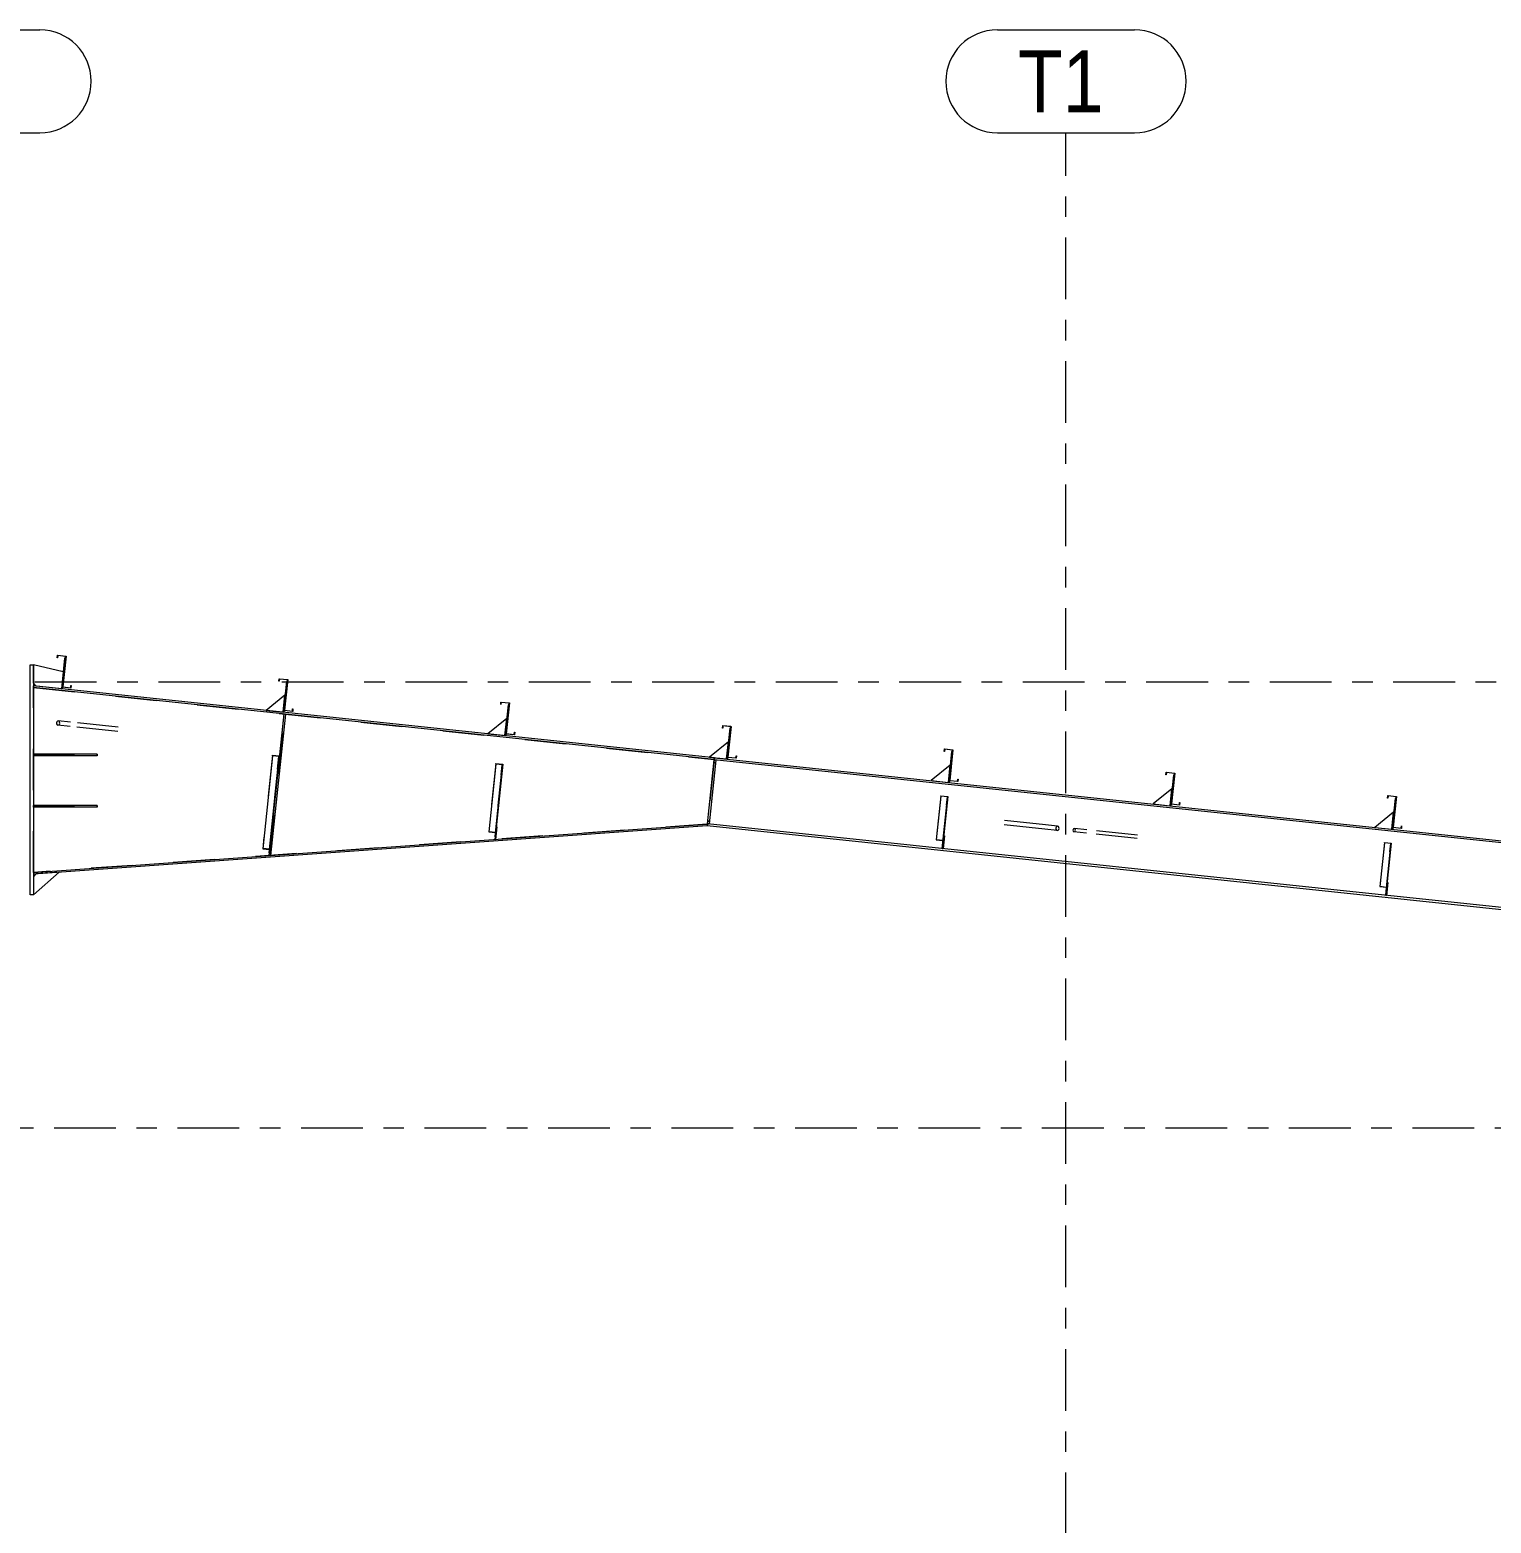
# Model space of a CAD drawing. Header units: millimetres. Extents: x -79 to 743, y -408 to 166.
# Drawn here: x 336.6 to 407.6, y -121.1 to -48.6 of the extents above; entities that cross this region are included whole.
import ezdxf

# ---------------------------------------------------------------- set-up
doc = ezdxf.new("R2010")
doc.units = ezdxf.units.MM
for name, pattern in [('XKITLINE00', [0]), ('XKITLINE02', [4, 2, -2]), ('XKITLINE03', [6, 3, -1, 1, -1])]:
    doc.linetypes.add(name, pattern=pattern)
doc.layers.add('Part', color=2, linetype='Continuous', lineweight=0)
doc.layers.add('S-grid', color=1, linetype='Continuous', lineweight=0)
doc.styles.add('ARIAL', font='ARIAL.TTF')

# ---------------------------------------------------------------- blocks, each defined once
blk = doc.blocks.new('*A325')
at = {"layer": 'Part'}
blk.add_hatch(color=3, dxfattribs=at).paths.add_polyline_path([(370.889, -83.948), (370.901, -83.839), (370.916, -83.84), (370.903, -83.965), (370.488, -83.921), (370.646, -82.427), (370.261, -82.387), (370.25, -82.496), (370.235, -82.495), (370.248, -82.37), (370.662, -82.414), (370.505, -83.908)], flags=17)
blk = doc.blocks.new('*A326')
at = {"layer": 'Part'}
blk.add_hatch(color=3, dxfattribs=at).paths.add_polyline_path([(360.116, -82.812), (360.127, -82.702), (360.142, -82.704), (360.129, -82.828), (359.715, -82.785), (359.872, -81.291), (359.488, -81.251), (359.476, -81.36), (359.461, -81.358), (359.474, -81.234), (359.889, -81.278), (359.731, -82.771)], flags=17)
blk = doc.blocks.new('*A327')
at = {"layer": 'Part'}
blk.add_hatch(color=3, dxfattribs=at).paths.add_polyline_path([(349.342, -81.675), (349.354, -81.566), (349.369, -81.568), (349.356, -81.692), (348.941, -81.648), (349.099, -80.155), (348.714, -80.114), (348.703, -80.224), (348.688, -80.222), (348.701, -80.098), (349.115, -80.141), (348.958, -81.635)], flags=17)
blk = doc.blocks.new('*A328')
at = {"layer": 'Part'}
blk.add_hatch(color=3, dxfattribs=at).paths.add_polyline_path([(338.569, -80.539), (338.58, -80.43), (338.595, -80.431), (338.582, -80.555), (338.168, -80.512), (338.325, -79.018), (337.941, -78.978), (337.929, -79.087), (337.914, -79.086), (337.927, -78.961), (338.342, -79.005), (338.184, -80.498)], flags=17)
blk = doc.blocks.new('*A420')
at = {"layer": 'Part'}
blk.add_hatch(color=3, dxfattribs=at).paths.add_polyline_path([(403.21, -87.357), (403.222, -87.248), (403.236, -87.249), (403.223, -87.374), (402.809, -87.33), (402.967, -85.837), (402.582, -85.796), (402.57, -85.905), (402.556, -85.904), (402.569, -85.78), (402.983, -85.823), (402.825, -87.317)], flags=17)
blk = doc.blocks.new('*A421')
at = {"layer": 'Part'}
blk.add_hatch(color=3, dxfattribs=at).paths.add_polyline_path([(392.436, -86.221), (392.448, -86.111), (392.463, -86.113), (392.45, -86.237), (392.035, -86.194), (392.193, -84.7), (391.808, -84.66), (391.797, -84.769), (391.782, -84.767), (391.795, -84.643), (392.209, -84.687), (392.052, -86.18)], flags=17)
blk = doc.blocks.new('*A422')
at = {"layer": 'Part'}
blk.add_hatch(color=3, dxfattribs=at).paths.add_polyline_path([(381.663, -85.084), (381.674, -84.975), (381.689, -84.977), (381.676, -85.101), (381.262, -85.057), (381.419, -83.564), (381.035, -83.523), (381.023, -83.633), (381.008, -83.631), (381.021, -83.507), (381.436, -83.55), (381.278, -85.044)], flags=17)
blk = doc.blocks.new('*A424')
at = {"layer": 'Part'}
blk.add_hatch(color=3, dxfattribs=at).paths.add_polyline_path([(348.374, -83.847), (348.377, -83.815), (348.709, -83.85), (348.641, -84.495), (348.624, -84.493), (348.689, -83.88)], flags=17)
blk = doc.blocks.new('*A425')
at = {"layer": 'Part'}
blk.add_hatch(color=3, dxfattribs=at).paths.add_polyline_path([(359.226, -84.244), (359.228, -84.218), (359.56, -84.253), (359.505, -84.774), (359.488, -84.773), (359.54, -84.278)], flags=17)
blk = doc.blocks.new('*A426')
at = {"layer": 'Part'}
blk.add_hatch(color=3, dxfattribs=at).paths.add_polyline_path([(380.848, -85.805), (380.85, -85.784), (381.181, -85.819), (381.137, -86.239), (381.121, -86.237), (381.163, -85.839)], flags=17)
blk = doc.blocks.new('*A427')
at = {"layer": 'Part'}
blk.add_hatch(color=3, dxfattribs=at).paths.add_polyline_path([(402.395, -88.078), (402.397, -88.057), (402.729, -88.092), (402.684, -88.512), (402.668, -88.51), (402.71, -88.111)], flags=17)
blk = doc.blocks.new('*A444')
at = {"layer": 'Part'}
blk.add_hatch(color=3, dxfattribs=at).paths.add_polyline_path([(403.21, -87.357), (403.222, -87.248), (403.236, -87.249), (403.223, -87.374), (402.809, -87.33), (402.967, -85.837), (402.582, -85.796), (402.57, -85.905), (402.556, -85.904), (402.569, -85.78), (402.983, -85.823), (402.825, -87.317)], flags=17)
blk = doc.blocks.new('*A445')
at = {"layer": 'Part'}
blk.add_hatch(color=3, dxfattribs=at).paths.add_polyline_path([(392.436, -86.221), (392.448, -86.111), (392.463, -86.113), (392.45, -86.237), (392.035, -86.194), (392.193, -84.7), (391.808, -84.66), (391.797, -84.769), (391.782, -84.767), (391.795, -84.643), (392.209, -84.687), (392.052, -86.18)], flags=17)
blk = doc.blocks.new('*A446')
at = {"layer": 'Part'}
blk.add_hatch(color=3, dxfattribs=at).paths.add_polyline_path([(381.663, -85.084), (381.674, -84.975), (381.689, -84.977), (381.676, -85.101), (381.262, -85.057), (381.419, -83.564), (381.035, -83.523), (381.023, -83.633), (381.008, -83.631), (381.021, -83.507), (381.436, -83.55), (381.278, -85.044)], flags=17)
blk = doc.blocks.new('*A447')
at = {"layer": 'Part'}
blk.add_hatch(color=3, dxfattribs=at).paths.add_polyline_path([(370.889, -83.948), (370.901, -83.839), (370.916, -83.84), (370.903, -83.965), (370.488, -83.921), (370.646, -82.427), (370.261, -82.387), (370.25, -82.496), (370.235, -82.495), (370.248, -82.37), (370.662, -82.414), (370.505, -83.908)], flags=17)
blk = doc.blocks.new('*A448')
at = {"layer": 'Part'}
blk.add_hatch(color=3, dxfattribs=at).paths.add_polyline_path([(360.116, -82.812), (360.127, -82.702), (360.142, -82.704), (360.129, -82.828), (359.715, -82.785), (359.872, -81.291), (359.488, -81.251), (359.476, -81.36), (359.461, -81.358), (359.474, -81.234), (359.889, -81.278), (359.731, -82.771)], flags=17)
blk = doc.blocks.new('*A449')
at = {"layer": 'Part'}
blk.add_hatch(color=3, dxfattribs=at).paths.add_polyline_path([(349.342, -81.675), (349.354, -81.566), (349.369, -81.568), (349.356, -81.692), (348.941, -81.648), (349.099, -80.155), (348.714, -80.114), (348.703, -80.224), (348.688, -80.222), (348.701, -80.098), (349.115, -80.141), (348.958, -81.635)], flags=17)
blk = doc.blocks.new('*A450')
at = {"layer": 'Part'}
blk.add_hatch(color=3, dxfattribs=at).paths.add_polyline_path([(338.569, -80.539), (338.58, -80.43), (338.595, -80.431), (338.582, -80.555), (338.168, -80.512), (338.325, -79.018), (337.941, -78.978), (337.929, -79.087), (337.914, -79.086), (337.927, -78.961), (338.342, -79.005), (338.184, -80.498)], flags=17)
blk = doc.blocks.new('*A1521')
at = {"layer": 'S-grid', "color": 1, "linetype": 'XKITLINE03', "lineweight": 0}
blk.add_line((246.829, -80.245), (422.859, -80.245), dxfattribs=at)
blk = doc.blocks.new('*A1522')
at = {"layer": 'S-grid', "color": 1, "linetype": 'XKITLINE03', "lineweight": 0}
blk.add_line((-22.239, -101.912), (557.525, -101.912), dxfattribs=at)
blk = doc.blocks.new('*A1524')
at = {"layer": 'Part', "color": 2, "linetype": 'XKITLINE00', "lineweight": 0}
for p, q in [((370.235, -82.495), (370.248, -82.37)), ((370.25, -82.496), (370.235, -82.495)), ((370.248, -82.37), (370.662, -82.414)), ((370.261, -82.387), (370.25, -82.496)), ((370.646, -82.427), (370.261, -82.387)), ((370.488, -83.921), (370.646, -82.427)), ((370.662, -82.414), (370.505, -83.908)), ((370.903, -83.965), (370.488, -83.921)), ((370.505, -83.908), (370.889, -83.948)), ((370.889, -83.948), (370.901, -83.839)), ((370.901, -83.839), (370.916, -83.84)), ((370.916, -83.84), (370.903, -83.965))]:
    blk.add_line(p, q, dxfattribs=at)
blk = doc.blocks.new('*A1525')
at = {"layer": 'Part', "color": 2, "linetype": 'XKITLINE00', "lineweight": 0}
for p, q in [((359.461, -81.358), (359.474, -81.234)), ((359.474, -81.234), (359.889, -81.278)), ((359.476, -81.36), (359.461, -81.358)), ((359.488, -81.251), (359.476, -81.36)), ((359.872, -81.291), (359.488, -81.251)), ((359.715, -82.785), (359.872, -81.291)), ((359.889, -81.278), (359.731, -82.771)), ((360.129, -82.828), (359.715, -82.785)), ((359.731, -82.771), (360.116, -82.812)), ((360.116, -82.812), (360.127, -82.702)), ((360.127, -82.702), (360.142, -82.704)), ((360.142, -82.704), (360.129, -82.828))]:
    blk.add_line(p, q, dxfattribs=at)
blk = doc.blocks.new('*A1526')
at = {"layer": 'Part', "color": 2, "linetype": 'XKITLINE00', "lineweight": 0}
for p, q in [((348.688, -80.222), (348.701, -80.098)), ((348.703, -80.224), (348.688, -80.222)), ((348.701, -80.098), (349.115, -80.141)), ((348.714, -80.114), (348.703, -80.224)), ((349.099, -80.155), (348.714, -80.114)), ((348.941, -81.648), (349.099, -80.155)), ((349.115, -80.141), (348.958, -81.635)), ((349.356, -81.692), (348.941, -81.648)), ((348.958, -81.635), (349.342, -81.675)), ((349.342, -81.675), (349.354, -81.566)), ((349.354, -81.566), (349.369, -81.568)), ((349.369, -81.568), (349.356, -81.692))]:
    blk.add_line(p, q, dxfattribs=at)
blk = doc.blocks.new('*A1527')
at = {"layer": 'Part', "color": 2, "linetype": 'XKITLINE00', "lineweight": 0}
for p, q in [((337.914, -79.086), (337.927, -78.961)), ((337.927, -78.961), (338.342, -79.005)), ((337.941, -78.978), (337.929, -79.087)), ((338.325, -79.018), (337.941, -78.978)), ((338.168, -80.512), (338.325, -79.018)), ((338.342, -79.005), (338.184, -80.498)), ((337.929, -79.087), (337.914, -79.086)), ((338.582, -80.555), (338.168, -80.512)), ((338.184, -80.498), (338.569, -80.539)), ((338.569, -80.539), (338.58, -80.43)), ((338.58, -80.43), (338.595, -80.431)), ((338.595, -80.431), (338.582, -80.555))]:
    blk.add_line(p, q, dxfattribs=at)
blk = doc.blocks.new('*A1811')
at = {"layer": 'S-grid', "color": 1, "linetype": 'XKITLINE03', "lineweight": 0}
blk.add_line((386.927, -193.667), (386.927, -53.578), dxfattribs=at)
at = {"layer": 'S-grid', "color": 3, "style": 'ARIAL', "width": 0.85}
blk.add_text('T1', height=3, dxfattribs=at).set_placement((384.593, -52.578))
blk = doc.blocks.new('*A1814')
at = {"layer": 'Part', "color": 7, "linetype": 'XKITLINE02', "lineweight": 0}
for p, q in [((369.832, -84.044), (369.505, -87.144)), ((369.835, -84.02), (369.843, -83.937)), ((442.477, -91.598), (442.127, -94.913)), ((434.771, -94.137), (434.44, -94.102)), ((434.783, -94.029), (434.451, -93.994))]:
    blk.add_line(p, q, dxfattribs=at)
at = {"layer": 'Part', "color": 2, "linetype": 'XKITLINE00', "lineweight": 0}
for p, q in [((369.835, -84.02), (369.832, -84.044)), ((442.466, -91.706), (369.832, -84.044)), ((369.843, -83.937), (442.477, -91.598)), ((369.505, -87.144), (369.494, -87.252)), ((434.44, -94.102), (369.494, -87.252)), ((434.451, -93.994), (369.505, -87.144)), ((442.127, -94.913), (434.771, -94.137)), ((442.139, -94.805), (434.783, -94.029))]:
    blk.add_line(p, q, dxfattribs=at)
blk = doc.blocks.new('*A1843')
at = {"layer": 'Part', "color": 7, "linetype": 'XKITLINE02', "lineweight": 0}
for p, q in [((385.929, -87.204), (383.602, -86.959)), ((385.907, -87.412), (383.58, -87.166))]:
    blk.add_line(p, q, dxfattribs=at)
at = {"layer": 'Part', "color": 2, "linetype": 'XKITLINE00', "lineweight": 0}
for p, q in [((386.498, -87.474), (385.907, -87.412)), ((386.52, -87.267), (385.929, -87.204)), ((386.444, -87.311), (386.428, -87.362)), ((386.428, -87.362), (386.434, -87.415)), ((386.434, -87.415), (386.459, -87.456)), ((386.478, -87.276), (386.444, -87.311)), ((386.459, -87.456), (386.498, -87.474)), ((386.52, -87.267), (386.478, -87.276)), ((386.498, -87.474), (386.54, -87.464)), ((386.559, -87.285), (386.52, -87.267)), ((386.54, -87.464), (386.574, -87.43)), ((386.585, -87.326), (386.559, -87.285)), ((386.574, -87.43), (386.59, -87.379)), ((386.59, -87.379), (386.585, -87.326))]:
    blk.add_line(p, q, dxfattribs=at)
blk = doc.blocks.new('*A1844')
at = {"layer": 'Part', "color": 2, "linetype": 'XKITLINE00', "lineweight": 0}
for p, q in [((387.286, -87.393), (387.261, -87.45)), ((387.261, -87.45), (387.273, -87.51)), ((387.273, -87.51), (387.316, -87.539)), ((387.333, -87.374), (387.286, -87.393)), ((387.316, -87.539), (387.363, -87.52)), ((387.927, -87.604), (387.316, -87.539)), ((387.944, -87.438), (387.333, -87.374)), ((387.375, -87.403), (387.333, -87.374)), ((387.363, -87.52), (387.388, -87.463)), ((387.388, -87.463), (387.375, -87.403))]:
    blk.add_line(p, q, dxfattribs=at)
at = {"layer": 'Part', "color": 7, "linetype": 'XKITLINE02', "lineweight": 0}
for p, q in [((390.386, -87.863), (387.927, -87.604)), ((390.403, -87.697), (387.944, -87.438))]:
    blk.add_line(p, q, dxfattribs=at)
blk = doc.blocks.new('*A1845')
at = {"layer": 'Part', "color": 2, "linetype": 'XKITLINE00', "lineweight": 0}
for p, q in [((337.89, -82.19), (337.874, -82.241)), ((337.874, -82.241), (337.88, -82.293)), ((337.88, -82.293), (337.905, -82.335)), ((337.924, -82.155), (337.89, -82.19)), ((337.905, -82.335), (337.944, -82.353)), ((337.966, -82.146), (337.924, -82.155)), ((337.944, -82.353), (337.986, -82.343)), ((338.536, -82.415), (337.944, -82.353)), ((338.558, -82.208), (337.966, -82.146)), ((338.005, -82.164), (337.966, -82.146)), ((337.986, -82.343), (338.02, -82.308)), ((338.031, -82.205), (338.005, -82.164)), ((338.02, -82.308), (338.036, -82.258)), ((338.036, -82.258), (338.031, -82.205))]:
    blk.add_line(p, q, dxfattribs=at)
at = {"layer": 'Part', "color": 7, "linetype": 'XKITLINE02', "lineweight": 0}
for p, q in [((340.863, -82.66), (338.536, -82.415)), ((340.884, -82.453), (338.558, -82.208))]:
    blk.add_line(p, q, dxfattribs=at)
blk = doc.blocks.new('*A1854')
at = {"layer": 'Part', "color": 2, "linetype": 'XKITLINE00', "lineweight": 0}
for p, q in [((402.556, -85.904), (402.569, -85.78)), ((402.57, -85.905), (402.556, -85.904)), ((402.569, -85.78), (402.983, -85.823)), ((402.582, -85.796), (402.57, -85.905)), ((402.967, -85.837), (402.582, -85.796)), ((402.809, -87.33), (402.967, -85.837)), ((402.983, -85.823), (402.825, -87.317)), ((403.223, -87.374), (402.809, -87.33)), ((402.825, -87.317), (403.21, -87.357)), ((403.21, -87.357), (403.222, -87.248)), ((403.222, -87.248), (403.236, -87.249)), ((403.236, -87.249), (403.223, -87.374))]:
    blk.add_line(p, q, dxfattribs=at)
blk = doc.blocks.new('*A1855')
at = {"layer": 'Part', "color": 2, "linetype": 'XKITLINE00', "lineweight": 0}
for p, q in [((391.782, -84.767), (391.795, -84.643)), ((391.797, -84.769), (391.782, -84.767)), ((391.795, -84.643), (392.209, -84.687)), ((391.808, -84.66), (391.797, -84.769)), ((392.193, -84.7), (391.808, -84.66)), ((392.035, -86.194), (392.193, -84.7)), ((392.209, -84.687), (392.052, -86.18)), ((392.45, -86.237), (392.035, -86.194)), ((392.052, -86.18), (392.436, -86.221)), ((392.436, -86.221), (392.448, -86.111)), ((392.448, -86.111), (392.463, -86.113)), ((392.463, -86.113), (392.45, -86.237))]:
    blk.add_line(p, q, dxfattribs=at)
blk = doc.blocks.new('*A1856')
at = {"layer": 'Part', "color": 2, "linetype": 'XKITLINE00', "lineweight": 0}
for p, q in [((381.008, -83.631), (381.021, -83.507)), ((381.023, -83.633), (381.008, -83.631)), ((381.021, -83.507), (381.436, -83.55)), ((381.035, -83.523), (381.023, -83.633)), ((381.419, -83.564), (381.035, -83.523)), ((381.262, -85.057), (381.419, -83.564)), ((381.436, -83.55), (381.278, -85.044)), ((381.676, -85.101), (381.262, -85.057)), ((381.278, -85.044), (381.663, -85.084)), ((381.663, -85.084), (381.674, -84.975)), ((381.674, -84.975), (381.689, -84.977)), ((381.689, -84.977), (381.676, -85.101))]:
    blk.add_line(p, q, dxfattribs=at)
blk = doc.blocks.new('*A1865')
at = {"layer": 'Part', "color": 7, "linetype": 'XKITLINE02', "lineweight": 0}
for p, q in [((336.761, -83.845), (336.761, -83.761)), ((336.761, -83.761), (339.861, -83.761)), ((339.861, -83.845), (336.761, -83.845)), ((336.886, -83.845), (336.886, -83.761)), ((336.927, -83.845), (336.927, -83.761)), ((339.861, -83.845), (339.861, -83.761))]:
    blk.add_line(p, q, dxfattribs=at)
blk = doc.blocks.new('*A1866')
at = {"layer": 'Part', "color": 2, "linetype": 'XKITLINE00', "lineweight": 0}
for p, q in [((339.861, -86.261), (336.761, -86.261)), ((336.927, -86.345), (336.927, -86.261)), ((339.861, -86.261), (339.861, -86.345)), ((339.861, -86.345), (336.761, -86.345))]:
    blk.add_line(p, q, dxfattribs=at)
at = {"layer": 'Part', "color": 7, "linetype": 'XKITLINE02', "lineweight": 0}
for p, q in [((336.761, -86.261), (336.761, -86.345)), ((336.886, -86.345), (336.886, -86.261))]:
    blk.add_line(p, q, dxfattribs=at)
blk = doc.blocks.new('*A1867')
at = {"layer": 'Part', "color": 2, "linetype": 'XKITLINE00', "lineweight": 0}
for p, q in [((339.861, -83.761), (336.761, -83.761)), ((339.861, -83.845), (336.761, -83.845)), ((336.927, -83.845), (336.927, -83.761)), ((339.861, -83.761), (339.861, -83.845))]:
    blk.add_line(p, q, dxfattribs=at)
at = {"layer": 'Part', "color": 7, "linetype": 'XKITLINE02', "lineweight": 0}
for p, q in [((336.761, -83.761), (336.761, -83.845)), ((336.886, -83.845), (336.886, -83.761))]:
    blk.add_line(p, q, dxfattribs=at)
blk = doc.blocks.new('*A1874')
at = {"layer": 'Part', "color": 2, "linetype": 'XKITLINE00', "lineweight": 0}
for p, q in [((338.205, -79.762), (336.761, -79.428)), ((336.885, -80.46), (336.761, -80.322))]:
    blk.add_line(p, q, dxfattribs=at)
at = {"layer": 'Part', "color": 7, "linetype": 'XKITLINE02', "lineweight": 0}
for p, q in [((336.761, -80.322), (336.761, -79.428)), ((338.205, -79.762), (338.117, -80.59)), ((338.117, -80.59), (336.885, -80.46))]:
    blk.add_line(p, q, dxfattribs=at)
blk = doc.blocks.new('*A1878')
at = {"layer": 'Part', "color": 2, "linetype": 'XKITLINE00', "lineweight": 0}
for p, q in [((338.275, -79.099), (338.117, -80.59)), ((338.316, -79.103), (338.275, -79.099)), ((338.168, -80.512), (338.159, -80.595))]:
    blk.add_line(p, q, dxfattribs=at)
at = {"layer": 'Part', "color": 7, "linetype": 'XKITLINE02', "lineweight": 0}
for p, q in [((338.168, -80.512), (338.316, -79.103)), ((338.159, -80.595), (338.117, -80.59))]:
    blk.add_line(p, q, dxfattribs=at)
blk = doc.blocks.new('*A1881')
at = {"layer": 'Part', "color": 2, "linetype": 'XKITLINE00', "lineweight": 0}
for p, q in [((348.374, -83.847), (347.898, -88.361)), ((348.709, -83.85), (348.245, -88.244)), ((348.374, -83.847), (348.377, -83.815)), ((348.689, -83.88), (348.374, -83.847)), ((348.377, -83.815), (348.709, -83.85)), ((348.624, -84.493), (348.689, -83.88)), ((348.624, -84.493), (348.196, -88.556)), ((348.624, -84.493), (348.641, -84.495)), ((347.898, -88.361), (348.213, -88.394)), ((348.196, -88.556), (348.212, -88.558))]:
    blk.add_line(p, q, dxfattribs=at)
at = {"layer": 'Part', "color": 7, "linetype": 'XKITLINE02', "lineweight": 0}
for p, q in [((348.23, -88.388), (347.899, -88.353)), ((348.245, -88.244), (348.212, -88.558))]:
    blk.add_line(p, q, dxfattribs=at)
blk = doc.blocks.new('*A1882')
at = {"layer": 'Part', "color": 7, "linetype": 'XKITLINE02', "lineweight": 0}
for p, q in [((348.377, -83.815), (347.898, -88.361)), ((348.689, -83.88), (348.196, -88.556)), ((348.212, -88.558), (348.709, -83.85)), ((347.898, -88.361), (348.213, -88.394)), ((347.899, -88.353), (348.23, -88.388)), ((348.196, -88.556), (348.212, -88.558))]:
    blk.add_line(p, q, dxfattribs=at)
blk = doc.blocks.new('*A1883')
at = {"layer": 'Part', "color": 2, "linetype": 'XKITLINE00', "lineweight": 0}
for p, q in [((349.007, -81.823), (348.283, -88.687)), ((348.924, -81.814), (348.709, -83.85)), ((348.245, -88.244), (348.198, -88.693))]:
    blk.add_line(p, q, dxfattribs=at)
at = {"layer": 'Part', "color": 7, "linetype": 'XKITLINE02', "lineweight": 0}
for p, q in [((349.007, -81.823), (348.924, -81.814)), ((348.709, -83.85), (348.245, -88.244)), ((348.281, -88.701), (348.198, -88.693)), ((348.211, -88.568), (348.294, -88.577)), ((348.283, -88.687), (348.281, -88.701))]:
    blk.add_line(p, q, dxfattribs=at)
blk = doc.blocks.new('*A1884')
at = {"layer": 'Part', "color": 7, "linetype": 'XKITLINE02', "lineweight": 0}
for p, q in [((348.924, -81.814), (348.198, -88.693)), ((348.281, -88.701), (349.007, -81.823)), ((349.007, -81.823), (348.924, -81.814)), ((348.198, -88.693), (348.281, -88.701)), ((348.211, -88.568), (348.294, -88.577))]:
    blk.add_line(p, q, dxfattribs=at)
blk = doc.blocks.new('*A1885')
at = {"layer": 'Part', "color": 2, "linetype": 'XKITLINE00', "lineweight": 0}
for p, q in [((349.048, -80.235), (348.891, -81.727)), ((349.09, -80.239), (349.048, -80.235)), ((348.941, -81.648), (348.932, -81.731))]:
    blk.add_line(p, q, dxfattribs=at)
at = {"layer": 'Part', "color": 7, "linetype": 'XKITLINE02', "lineweight": 0}
for p, q in [((348.941, -81.648), (349.09, -80.239)), ((348.932, -81.731), (348.891, -81.727))]:
    blk.add_line(p, q, dxfattribs=at)
blk = doc.blocks.new('*A1886')
at = {"layer": 'Part', "color": 2, "linetype": 'XKITLINE00', "lineweight": 0}
blk.add_line((348.978, -80.898), (348.062, -81.639), dxfattribs=at)
at = {"layer": 'Part', "color": 7, "linetype": 'XKITLINE02', "lineweight": 0}
for p, q in [((348.891, -81.727), (348.978, -80.898)), ((348.062, -81.639), (348.891, -81.727))]:
    blk.add_line(p, q, dxfattribs=at)
blk = doc.blocks.new('*A1887')
at = {"layer": 'Part', "color": 2, "linetype": 'XKITLINE00', "lineweight": 0}
for p, q in [((359.226, -84.244), (358.878, -87.539)), ((359.488, -84.773), (359.172, -87.773)), ((359.56, -84.253), (359.218, -87.498)), ((359.226, -84.244), (359.228, -84.218)), ((359.54, -84.278), (359.226, -84.244)), ((359.228, -84.218), (359.56, -84.253)), ((359.488, -84.773), (359.54, -84.278)), ((359.488, -84.773), (359.505, -84.774)), ((358.878, -87.539), (359.193, -87.572)), ((359.172, -87.773), (359.188, -87.774))]:
    blk.add_line(p, q, dxfattribs=at)
at = {"layer": 'Part', "color": 7, "linetype": 'XKITLINE02', "lineweight": 0}
for p, q in [((358.879, -87.528), (359.211, -87.563)), ((359.188, -87.774), (359.218, -87.498))]:
    blk.add_line(p, q, dxfattribs=at)
blk = doc.blocks.new('*A1888')
at = {"layer": 'Part', "color": 7, "linetype": 'XKITLINE02', "lineweight": 0}
for p, q in [((359.228, -84.218), (358.878, -87.539)), ((359.54, -84.278), (359.172, -87.773)), ((359.188, -87.774), (359.56, -84.253)), ((358.878, -87.539), (359.193, -87.572)), ((358.879, -87.528), (359.211, -87.563)), ((359.172, -87.773), (359.188, -87.774))]:
    blk.add_line(p, q, dxfattribs=at)
blk = doc.blocks.new('*A1889')
at = {"layer": 'Part', "color": 2, "linetype": 'XKITLINE00', "lineweight": 0}
blk.add_line((370.526, -83.171), (369.609, -83.912), dxfattribs=at)
at = {"layer": 'Part', "color": 7, "linetype": 'XKITLINE02', "lineweight": 0}
for p, q in [((370.438, -83.999), (370.526, -83.171)), ((369.609, -83.912), (370.438, -83.999))]:
    blk.add_line(p, q, dxfattribs=at)
blk = doc.blocks.new('*A1890')
at = {"layer": 'Part', "color": 2, "linetype": 'XKITLINE00', "lineweight": 0}
for p, q in [((370.595, -82.508), (370.438, -83.999)), ((370.637, -82.512), (370.595, -82.508)), ((370.488, -83.921), (370.48, -84.004))]:
    blk.add_line(p, q, dxfattribs=at)
at = {"layer": 'Part', "color": 7, "linetype": 'XKITLINE02', "lineweight": 0}
for p, q in [((370.488, -83.921), (370.637, -82.512)), ((370.48, -84.004), (370.438, -83.999))]:
    blk.add_line(p, q, dxfattribs=at)
blk = doc.blocks.new('*A1891')
at = {"layer": 'Part', "color": 2, "linetype": 'XKITLINE00', "lineweight": 0}
blk.add_line((359.752, -82.034), (358.836, -82.776), dxfattribs=at)
at = {"layer": 'Part', "color": 7, "linetype": 'XKITLINE02', "lineweight": 0}
for p, q in [((359.665, -82.863), (359.752, -82.034)), ((358.836, -82.776), (359.665, -82.863))]:
    blk.add_line(p, q, dxfattribs=at)
blk = doc.blocks.new('*A1892')
at = {"layer": 'Part', "color": 2, "linetype": 'XKITLINE00', "lineweight": 0}
for p, q in [((359.822, -81.371), (359.665, -82.863)), ((359.863, -81.376), (359.822, -81.371)), ((359.715, -82.785), (359.706, -82.867))]:
    blk.add_line(p, q, dxfattribs=at)
at = {"layer": 'Part', "color": 7, "linetype": 'XKITLINE02', "lineweight": 0}
for p, q in [((359.715, -82.785), (359.863, -81.376)), ((359.706, -82.867), (359.665, -82.863))]:
    blk.add_line(p, q, dxfattribs=at)
blk = doc.blocks.new('*A1893')
at = {"layer": 'Part', "color": 7, "linetype": 'XKITLINE02', "lineweight": 0}
for p, q in [((359.24, -87.285), (359.174, -87.907)), ((359.216, -87.911), (359.281, -87.29)), ((359.281, -87.29), (359.24, -87.285)), ((359.174, -87.907), (359.216, -87.911)), ((359.188, -87.783), (359.229, -87.787))]:
    blk.add_line(p, q, dxfattribs=at)
blk = doc.blocks.new('*A1894')
at = {"layer": 'Part', "color": 2, "linetype": 'XKITLINE00', "lineweight": 0}
for p, q in [((359.218, -87.498), (359.174, -87.907)), ((359.281, -87.29), (359.217, -87.904)), ((359.24, -87.285), (359.281, -87.29))]:
    blk.add_line(p, q, dxfattribs=at)
at = {"layer": 'Part', "color": 7, "linetype": 'XKITLINE02', "lineweight": 0}
for p, q in [((359.218, -87.498), (359.24, -87.285)), ((359.216, -87.911), (359.174, -87.907)), ((359.188, -87.783), (359.229, -87.787)), ((359.217, -87.904), (359.216, -87.911))]:
    blk.add_line(p, q, dxfattribs=at)
blk = doc.blocks.new('*A1895')
at = {"layer": 'Part', "color": 2, "linetype": 'XKITLINE00', "lineweight": 0}
for p, q in [((369.505, -87.144), (369.832, -84.044)), ((369.915, -84.053), (369.588, -87.153))]:
    blk.add_line(p, q, dxfattribs=at)
at = {"layer": 'Part', "color": 7, "linetype": 'XKITLINE02', "lineweight": 0}
for p, q in [((369.832, -84.044), (369.915, -84.053)), ((369.819, -84.169), (369.902, -84.177)), ((369.518, -87.02), (369.601, -87.028)), ((369.505, -87.144), (369.588, -87.153))]:
    blk.add_line(p, q, dxfattribs=at)
blk = doc.blocks.new('*A1896')
at = {"layer": 'Part', "color": 7, "linetype": 'XKITLINE02', "lineweight": 0}
for p, q in [((369.832, -84.044), (369.505, -87.144)), ((369.915, -84.053), (369.588, -87.153)), ((369.832, -84.044), (369.915, -84.053)), ((369.819, -84.169), (369.902, -84.177)), ((369.601, -87.028), (369.518, -87.02)), ((369.588, -87.153), (369.505, -87.144))]:
    blk.add_line(p, q, dxfattribs=at)
blk = doc.blocks.new('*A1897')
at = {"layer": 'Part', "color": 2, "linetype": 'XKITLINE00', "lineweight": 0}
for p, q in [((380.848, -85.805), (380.624, -87.924)), ((380.848, -85.805), (380.85, -85.784)), ((381.163, -85.839), (380.848, -85.805)), ((380.85, -85.784), (381.181, -85.819)), ((381.121, -86.237), (380.913, -88.206)), ((381.181, -85.819), (380.953, -87.985)), ((381.121, -86.237), (381.163, -85.839)), ((381.137, -86.239), (381.121, -86.237)), ((380.624, -87.924), (380.939, -87.957)), ((380.913, -88.206), (380.93, -88.208))]:
    blk.add_line(p, q, dxfattribs=at)
at = {"layer": 'Part', "color": 7, "linetype": 'XKITLINE02', "lineweight": 0}
for p, q in [((380.626, -87.911), (380.957, -87.946)), ((380.953, -87.985), (380.93, -88.208))]:
    blk.add_line(p, q, dxfattribs=at)
blk = doc.blocks.new('*A1898')
at = {"layer": 'Part', "color": 7, "linetype": 'XKITLINE02', "lineweight": 0}
for p, q in [((380.85, -85.784), (380.624, -87.924)), ((381.163, -85.839), (380.913, -88.206)), ((380.93, -88.208), (381.181, -85.819)), ((380.624, -87.924), (380.939, -87.957)), ((380.626, -87.911), (380.957, -87.946)), ((380.913, -88.206), (380.93, -88.208))]:
    blk.add_line(p, q, dxfattribs=at)
blk = doc.blocks.new('*A1899')
at = {"layer": 'Part', "color": 2, "linetype": 'XKITLINE00', "lineweight": 0}
for p, q in [((381.369, -83.644), (381.212, -85.136)), ((381.41, -83.648), (381.369, -83.644)), ((381.262, -85.057), (381.253, -85.14))]:
    blk.add_line(p, q, dxfattribs=at)
at = {"layer": 'Part', "color": 7, "linetype": 'XKITLINE02', "lineweight": 0}
for p, q in [((381.262, -85.057), (381.41, -83.648)), ((381.253, -85.14), (381.212, -85.136))]:
    blk.add_line(p, q, dxfattribs=at)
blk = doc.blocks.new('*A1900')
at = {"layer": 'Part', "color": 2, "linetype": 'XKITLINE00', "lineweight": 0}
blk.add_line((381.299, -84.307), (380.383, -85.048), dxfattribs=at)
at = {"layer": 'Part', "color": 7, "linetype": 'XKITLINE02', "lineweight": 0}
for p, q in [((381.212, -85.136), (381.299, -84.307)), ((380.383, -85.048), (381.212, -85.136))]:
    blk.add_line(p, q, dxfattribs=at)
blk = doc.blocks.new('*A1901')
at = {"layer": 'Part', "color": 7, "linetype": 'XKITLINE02', "lineweight": 0}
for p, q in [((380.953, -87.985), (380.98, -87.726)), ((380.956, -88.352), (380.915, -88.347)), ((380.928, -88.223), (380.969, -88.227))]:
    blk.add_line(p, q, dxfattribs=at)
at = {"layer": 'Part', "color": 2, "linetype": 'XKITLINE00', "lineweight": 0}
for p, q in [((381.022, -87.73), (380.956, -88.352)), ((380.98, -87.726), (381.022, -87.73)), ((380.915, -88.347), (380.953, -87.985))]:
    blk.add_line(p, q, dxfattribs=at)
blk = doc.blocks.new('*A1902')
at = {"layer": 'Part', "color": 7, "linetype": 'XKITLINE02', "lineweight": 0}
for p, q in [((380.98, -87.726), (380.915, -88.347)), ((380.956, -88.352), (381.022, -87.73)), ((381.022, -87.73), (380.98, -87.726)), ((380.915, -88.347), (380.956, -88.352)), ((380.928, -88.223), (380.969, -88.227))]:
    blk.add_line(p, q, dxfattribs=at)
blk = doc.blocks.new('*A1903')
at = {"layer": 'Part', "color": 2, "linetype": 'XKITLINE00', "lineweight": 0}
for p, q in [((392.143, -84.78), (391.985, -86.272)), ((392.184, -84.785), (392.143, -84.78)), ((392.035, -86.194), (392.027, -86.276))]:
    blk.add_line(p, q, dxfattribs=at)
at = {"layer": 'Part', "color": 7, "linetype": 'XKITLINE02', "lineweight": 0}
for p, q in [((392.035, -86.194), (392.184, -84.785)), ((392.027, -86.276), (391.985, -86.272))]:
    blk.add_line(p, q, dxfattribs=at)
blk = doc.blocks.new('*A1904')
at = {"layer": 'Part', "color": 2, "linetype": 'XKITLINE00', "lineweight": 0}
blk.add_line((392.073, -85.443), (391.157, -86.185), dxfattribs=at)
at = {"layer": 'Part', "color": 7, "linetype": 'XKITLINE02', "lineweight": 0}
for p, q in [((391.985, -86.272), (392.073, -85.443)), ((391.157, -86.185), (391.985, -86.272))]:
    blk.add_line(p, q, dxfattribs=at)
blk = doc.blocks.new('*A1905')
at = {"layer": 'Part', "color": 2, "linetype": 'XKITLINE00', "lineweight": 0}
for p, q in [((402.395, -88.078), (402.171, -90.197)), ((402.395, -88.078), (402.397, -88.057)), ((402.71, -88.111), (402.395, -88.078)), ((402.397, -88.057), (402.729, -88.092)), ((402.729, -88.092), (402.5, -90.258)), ((402.668, -88.51), (402.71, -88.111)), ((402.668, -88.51), (402.46, -90.479)), ((402.684, -88.512), (402.668, -88.51)), ((402.171, -90.197), (402.486, -90.23)), ((402.46, -90.479), (402.477, -90.48))]:
    blk.add_line(p, q, dxfattribs=at)
at = {"layer": 'Part', "color": 7, "linetype": 'XKITLINE02', "lineweight": 0}
for p, q in [((402.173, -90.184), (402.504, -90.219)), ((402.5, -90.258), (402.477, -90.48))]:
    blk.add_line(p, q, dxfattribs=at)
blk = doc.blocks.new('*A1906')
at = {"layer": 'Part', "color": 7, "linetype": 'XKITLINE02', "lineweight": 0}
for p, q in [((402.397, -88.057), (402.171, -90.197)), ((402.71, -88.111), (402.46, -90.479)), ((402.477, -90.48), (402.729, -88.092)), ((402.171, -90.197), (402.486, -90.23)), ((402.173, -90.184), (402.504, -90.219)), ((402.46, -90.479), (402.477, -90.48))]:
    blk.add_line(p, q, dxfattribs=at)
blk = doc.blocks.new('*A1907')
at = {"layer": 'Part', "color": 2, "linetype": 'XKITLINE00', "lineweight": 0}
for p, q in [((402.916, -85.917), (402.759, -87.408)), ((402.958, -85.921), (402.916, -85.917)), ((402.809, -87.33), (402.8, -87.413))]:
    blk.add_line(p, q, dxfattribs=at)
at = {"layer": 'Part', "color": 7, "linetype": 'XKITLINE02', "lineweight": 0}
for p, q in [((402.809, -87.33), (402.958, -85.921)), ((402.8, -87.413), (402.759, -87.408))]:
    blk.add_line(p, q, dxfattribs=at)
blk = doc.blocks.new('*A1908')
at = {"layer": 'Part', "color": 2, "linetype": 'XKITLINE00', "lineweight": 0}
blk.add_line((402.846, -86.58), (401.93, -87.321), dxfattribs=at)
at = {"layer": 'Part', "color": 7, "linetype": 'XKITLINE02', "lineweight": 0}
for p, q in [((402.759, -87.408), (402.846, -86.58)), ((401.93, -87.321), (402.759, -87.408))]:
    blk.add_line(p, q, dxfattribs=at)
blk = doc.blocks.new('*A1909')
at = {"layer": 'Part', "color": 2, "linetype": 'XKITLINE00', "lineweight": 0}
for p, q in [((402.462, -90.62), (402.5, -90.258)), ((402.569, -90.003), (402.503, -90.624)), ((402.528, -89.998), (402.569, -90.003))]:
    blk.add_line(p, q, dxfattribs=at)
at = {"layer": 'Part', "color": 7, "linetype": 'XKITLINE02', "lineweight": 0}
for p, q in [((402.503, -90.624), (402.462, -90.62)), ((402.475, -90.496), (402.517, -90.5)), ((402.5, -90.258), (402.528, -89.998))]:
    blk.add_line(p, q, dxfattribs=at)
blk = doc.blocks.new('*A1910')
at = {"layer": 'Part', "color": 7, "linetype": 'XKITLINE02', "lineweight": 0}
for p, q in [((402.528, -89.998), (402.462, -90.62)), ((402.462, -90.62), (402.503, -90.624)), ((402.475, -90.496), (402.517, -90.5)), ((402.503, -90.624), (402.569, -90.003)), ((402.569, -90.003), (402.528, -89.998))]:
    blk.add_line(p, q, dxfattribs=at)
blk = doc.blocks.new('*A1957')
at = {"layer": 'Part', "color": 2, "linetype": 'XKITLINE00', "lineweight": 0}
for p, q in [((402.556, -85.904), (402.569, -85.78)), ((402.57, -85.905), (402.556, -85.904)), ((402.569, -85.78), (402.983, -85.823)), ((402.582, -85.796), (402.57, -85.905)), ((402.967, -85.837), (402.582, -85.796)), ((402.809, -87.33), (402.967, -85.837)), ((402.983, -85.823), (402.825, -87.317)), ((403.223, -87.374), (402.809, -87.33)), ((402.825, -87.317), (403.21, -87.357)), ((403.21, -87.357), (403.222, -87.248)), ((403.222, -87.248), (403.236, -87.249)), ((403.236, -87.249), (403.223, -87.374))]:
    blk.add_line(p, q, dxfattribs=at)
blk = doc.blocks.new('*A1958')
at = {"layer": 'Part', "color": 2, "linetype": 'XKITLINE00', "lineweight": 0}
for p, q in [((391.782, -84.767), (391.795, -84.643)), ((391.797, -84.769), (391.782, -84.767)), ((391.795, -84.643), (392.209, -84.687)), ((391.808, -84.66), (391.797, -84.769)), ((392.193, -84.7), (391.808, -84.66)), ((392.035, -86.194), (392.193, -84.7)), ((392.209, -84.687), (392.052, -86.18)), ((392.45, -86.237), (392.035, -86.194)), ((392.052, -86.18), (392.436, -86.221)), ((392.436, -86.221), (392.448, -86.111)), ((392.448, -86.111), (392.463, -86.113)), ((392.463, -86.113), (392.45, -86.237))]:
    blk.add_line(p, q, dxfattribs=at)
blk = doc.blocks.new('*A1959')
at = {"layer": 'Part', "color": 2, "linetype": 'XKITLINE00', "lineweight": 0}
for p, q in [((381.008, -83.631), (381.021, -83.507)), ((381.023, -83.633), (381.008, -83.631)), ((381.021, -83.507), (381.436, -83.55)), ((381.035, -83.523), (381.023, -83.633)), ((381.419, -83.564), (381.035, -83.523)), ((381.262, -85.057), (381.419, -83.564)), ((381.436, -83.55), (381.278, -85.044)), ((381.676, -85.101), (381.262, -85.057)), ((381.278, -85.044), (381.663, -85.084)), ((381.663, -85.084), (381.674, -84.975)), ((381.674, -84.975), (381.689, -84.977)), ((381.689, -84.977), (381.676, -85.101))]:
    blk.add_line(p, q, dxfattribs=at)
blk = doc.blocks.new('*A1960')
at = {"layer": 'Part', "color": 2, "linetype": 'XKITLINE00', "lineweight": 0}
for p, q in [((370.235, -82.495), (370.248, -82.37)), ((370.25, -82.496), (370.235, -82.495)), ((370.248, -82.37), (370.662, -82.414)), ((370.261, -82.387), (370.25, -82.496)), ((370.646, -82.427), (370.261, -82.387)), ((370.488, -83.921), (370.646, -82.427)), ((370.662, -82.414), (370.505, -83.908)), ((370.903, -83.965), (370.488, -83.921)), ((370.505, -83.908), (370.889, -83.948)), ((370.889, -83.948), (370.901, -83.839)), ((370.901, -83.839), (370.916, -83.84)), ((370.916, -83.84), (370.903, -83.965))]:
    blk.add_line(p, q, dxfattribs=at)
blk = doc.blocks.new('*A1961')
at = {"layer": 'Part', "color": 2, "linetype": 'XKITLINE00', "lineweight": 0}
for p, q in [((359.461, -81.358), (359.474, -81.234)), ((359.474, -81.234), (359.889, -81.278)), ((359.476, -81.36), (359.461, -81.358)), ((359.488, -81.251), (359.476, -81.36)), ((359.872, -81.291), (359.488, -81.251)), ((359.715, -82.785), (359.872, -81.291)), ((359.889, -81.278), (359.731, -82.771)), ((360.129, -82.828), (359.715, -82.785)), ((359.731, -82.771), (360.116, -82.812)), ((360.116, -82.812), (360.127, -82.702)), ((360.127, -82.702), (360.142, -82.704)), ((360.142, -82.704), (360.129, -82.828))]:
    blk.add_line(p, q, dxfattribs=at)
blk = doc.blocks.new('*A1962')
at = {"layer": 'Part', "color": 2, "linetype": 'XKITLINE00', "lineweight": 0}
for p, q in [((348.688, -80.222), (348.701, -80.098)), ((348.703, -80.224), (348.688, -80.222)), ((348.701, -80.098), (349.115, -80.141)), ((348.714, -80.114), (348.703, -80.224)), ((349.099, -80.155), (348.714, -80.114)), ((348.941, -81.648), (349.099, -80.155)), ((349.115, -80.141), (348.958, -81.635)), ((349.356, -81.692), (348.941, -81.648)), ((348.958, -81.635), (349.342, -81.675)), ((349.342, -81.675), (349.354, -81.566)), ((349.354, -81.566), (349.369, -81.568)), ((349.369, -81.568), (349.356, -81.692))]:
    blk.add_line(p, q, dxfattribs=at)
blk = doc.blocks.new('*A1963')
at = {"layer": 'Part', "color": 2, "linetype": 'XKITLINE00', "lineweight": 0}
for p, q in [((337.914, -79.086), (337.927, -78.961)), ((337.927, -78.961), (338.342, -79.005)), ((337.941, -78.978), (337.929, -79.087)), ((338.325, -79.018), (337.941, -78.978)), ((338.168, -80.512), (338.325, -79.018)), ((338.342, -79.005), (338.184, -80.498)), ((337.929, -79.087), (337.914, -79.086)), ((338.582, -80.555), (338.168, -80.512)), ((338.184, -80.498), (338.569, -80.539)), ((338.569, -80.539), (338.58, -80.43)), ((338.58, -80.43), (338.595, -80.431)), ((338.595, -80.431), (338.582, -80.555))]:
    blk.add_line(p, q, dxfattribs=at)
blk = doc.blocks.new('*A1971')
at = {"layer": 'Part', "color": 2, "linetype": 'XKITLINE00', "lineweight": 0}
for p, q in [((336.761, -89.512), (369.488, -87.168)), ((369.494, -87.252), (336.767, -89.595)), ((369.488, -87.168), (369.494, -87.252)), ((336.761, -89.512), (336.767, -89.595))]:
    blk.add_line(p, q, dxfattribs=at)
blk = doc.blocks.new('*A1972')
at = {"layer": 'Part', "color": 2, "linetype": 'XKITLINE00', "lineweight": 0}
for p, q in [((336.761, -80.531), (336.769, -80.448)), ((369.843, -83.937), (336.769, -80.448)), ((369.835, -84.02), (336.761, -80.531)), ((369.843, -83.937), (369.835, -84.02))]:
    blk.add_line(p, q, dxfattribs=at)
blk = doc.blocks.new('*A1973')
at = {"layer": 'Part', "color": 7, "linetype": 'XKITLINE02', "lineweight": 0}
for p, q in [((336.761, -89.512), (336.761, -80.531)), ((336.761, -80.531), (369.835, -84.02)), ((369.835, -84.02), (369.503, -87.167)), ((369.488, -87.168), (336.761, -89.512))]:
    blk.add_line(p, q, dxfattribs=at)
at = {"layer": 'Part', "color": 2, "linetype": 'XKITLINE00', "lineweight": 0}
blk.add_line((369.503, -87.167), (369.488, -87.168), dxfattribs=at)
blk = doc.blocks.new('*A1976')
at = {"layer": 'Part', "color": 2, "linetype": 'XKITLINE00', "lineweight": 0}
for p, q in [((336.594, -90.595), (336.594, -79.428)), ((336.594, -79.428), (336.761, -79.428)), ((336.761, -79.428), (336.761, -90.595)), ((336.761, -90.595), (336.594, -90.595))]:
    blk.add_line(p, q, dxfattribs=at)
blk = doc.blocks.new('*A1978')
at = {"layer": 'Part', "color": 2, "linetype": 'XKITLINE00', "lineweight": 0}
for p, q in [((338.007, -89.506), (336.761, -90.595)), ((336.885, -89.586), (336.761, -89.72))]:
    blk.add_line(p, q, dxfattribs=at)
at = {"layer": 'Part', "color": 7, "linetype": 'XKITLINE02', "lineweight": 0}
for p, q in [((336.761, -89.72), (336.761, -90.595)), ((338.007, -89.506), (336.885, -89.586))]:
    blk.add_line(p, q, dxfattribs=at)
blk = doc.blocks.new('*A1982')
at = {"layer": 'Part', "color": 7, "linetype": 'XKITLINE02', "lineweight": 0}
for p, q in [((336.761, -86.345), (336.761, -86.261)), ((336.761, -86.261), (339.861, -86.261)), ((336.886, -86.345), (336.886, -86.261)), ((336.927, -86.345), (336.927, -86.261)), ((339.861, -86.345), (339.861, -86.261)), ((339.861, -86.345), (336.761, -86.345))]:
    blk.add_line(p, q, dxfattribs=at)
blk = doc.blocks.new('*A1983')
at = {"layer": 'S-grid', "color": 1, "linetype": 'XKITLINE00', "lineweight": 0}
for p, q in [((383.593, -48.578), (390.262, -48.578)), ((383.593, -53.578), (390.262, -53.578))]:
    blk.add_line(p, q, dxfattribs=at)
for centre, start, end in [((383.593, -51.078), 90, 270), ((390.262, -51.078), 270, 90)]:
    blk.add_arc(centre, 2.5, start, end, dxfattribs=at)
blk = doc.blocks.new('*A1984')
at = {"layer": 'S-grid', "color": 1, "linetype": 'XKITLINE00', "lineweight": 0}
for p, q in [((332.622, -48.578), (337.066, -48.578)), ((332.622, -53.578), (337.066, -53.578))]:
    blk.add_line(p, q, dxfattribs=at)
for centre, start, end in [((332.622, -51.078), 90, 270), ((337.066, -51.078), 270, 90)]:
    blk.add_arc(centre, 2.5, start, end, dxfattribs=at)

msp = doc.modelspace()

# ---------------------------------------------------------------- block references
at = {"lineweight": 0}
for name in ['*A1984', '*A1983', '*A1811', '*A1521', '*A328', '*A450', '*A1527', '*A1963', '*A1976', '*A1874', '*A1878', '*A1972', '*A327', '*A449', '*A1526', '*A1962', '*A1885', '*A1973', '*A1886', '*A326', '*A448', '*A1525', '*A1961', '*A1883', '*A1884', '*A1892', '*A1845', '*A1891', '*A325', '*A447', '*A1524', '*A1960', '*A1890', '*A1889', '*A1865', '*A1867', '*A1881', '*A1882', '*A424', '*A1814', '*A1895', '*A1896', '*A422', '*A446', '*A1856', '*A1959', '*A1899', '*A1887', '*A1888', '*A425', '*A1900', '*A421', '*A445', '*A1855', '*A1958', '*A1903', '*A1904', '*A1866', '*A1982', '*A1897', '*A1898', '*A426', '*A420', '*A444', '*A1854', '*A1957', '*A1907', '*A1843', '*A1908', '*A1971', '*A1893', '*A1894', '*A1901', '*A1902', '*A1844', '*A1905', '*A1906', '*A427', '*A1978', '*A1909', '*A1910', '*A1522']:
    msp.add_blockref(name, (0, 0), dxfattribs=at)

doc.saveas('drawing.dxf')
